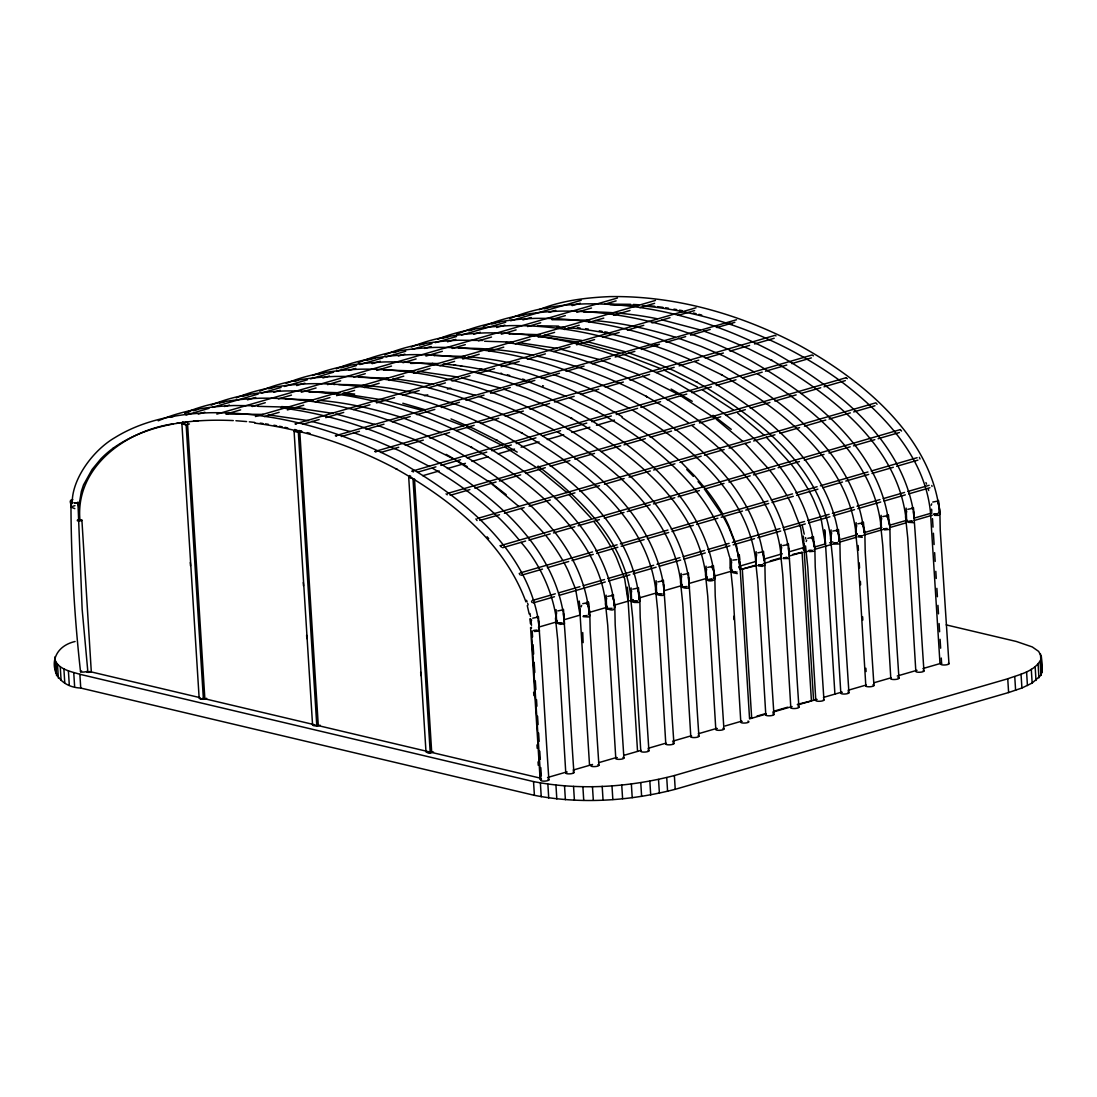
<?xml version="1.0" encoding="UTF-8"?>
<svg xmlns="http://www.w3.org/2000/svg" width="1097" height="1097" viewBox="0 0 1097 1097"><rect width="100%" height="100%" fill="white"/><g stroke="black" fill="none" stroke-linecap="round" stroke-linejoin="round"><path stroke-width="1.5" d="M477.017 520.554L475.906 518.922M932.025 486.424L931.806 485.464M79.944 520.156C75.035 467.336 125.785 430.614 173.203 423.881M946.217 624.892L1016.261 641.457L1032.25 646.928L1038.64 651.399L1041.286 656.308L1042.15 670.061L1040.971 675.231L1032.154 683.047L1021.91 688.011L1008.609 692.536L675.231 789.305C629.527 801.057 580.875 804.348 534.404 795.339L80.739 688.052C49.516 686.749 43.743 648.766 75.09 641.498M55.714 673.201L54.96 656.884M1042.04 672.626L1041.286 656.308M656.102 580.642L656.623 593.587L656.938 592.737M756.244 563.529L756.121 551.613M856.167 534.993L856.14 522.583M91.27 671.282L81.905 520.156L78.353 519.786M200.449 698.172C198.639 699.557 204.316 699.42 204.837 698.378L187.422 421.783M314.249 724.87L313.303 725.542L318.267 725.144L299.755 431.094M531.565 627.182L530.578 627.758L531.469 628.197M541.424 779.597L540.108 779.103L530.591 627.717M920.013 458.985L919.341 457.312M732.673 571.139C728.271 573.306 731.384 558.606 729.231 555.932C712.378 489.454 653.126 443.147 596.124 410.799L597.083 411.32L569.48 397.8M531.647 619.942L531.14 621.382M556.659 612.688L555.493 618.502L557.729 639.784L565.778 772.96M581.657 605.434L581.149 606.874M606.668 598.167L605.503 603.994L607.724 625.263L615.787 758.438M631.666 590.913L630.514 596.727L632.736 618.009L640.785 751.184M656.664 583.659L655.512 589.473L657.734 610.755L665.797 743.931M681.676 576.405L680.51 582.219L682.745 603.487L690.795 736.663M706.674 569.137L705.522 574.965L707.743 596.233L715.806 729.409M731.685 561.883L730.52 567.697L732.741 588.979L740.804 722.155M756.683 554.629L755.531 560.444L757.753 581.712L765.802 714.901M781.681 547.362L780.529 553.19L782.751 574.458L790.814 707.634M806.693 540.108L806.185 541.548M831.691 532.854L830.539 538.668L832.76 559.95L840.823 693.126M856.702 525.6L855.537 531.414L857.758 552.682L865.821 685.858M881.7 518.332L880.548 524.16L882.77 545.428L890.819 678.604M906.698 511.079L905.546 516.893L907.768 538.174L915.83 671.35M931.71 503.825L931.202 505.264M639.661 600.018L639.003 597.508M764.842 564.996L762.25 566.395L758.137 565.833M939.868 514.191L938.621 515.384L934.411 515.357M81.891 520.252C81.658 521.006 76.077 521.569 77.407 520.047M182.555 421.988L184.461 422.688L187.45 421.92M540.108 779.062L541.383 778.459M805.623 537.571L805.705 538.956M71.374 504.126L71.785 503.112M54.85 659.448C58.347 669.499 70.935 671.501 79.875 674.285L533.526 781.585C580.011 790.594 628.663 787.303 674.367 775.552L1007.745 678.782C1019.566 674.422 1035.321 671.391 1041.176 658.872M555.864 621.903L556.302 622.657L557.07 620.737M680.88 585.592L682.087 584.44M705.892 578.366L706.317 579.106L707.085 577.187M755.888 563.817L756.258 563.09M780.899 556.563L781.256 555.836M855.907 534.788L857.114 533.636M880.905 527.561L881.344 528.301L881.275 526.807M906.273 519.539L906.355 521.048L905.916 520.307M614.649 607.272C606.819 532.059 538.668 475.412 475.892 440.596L474.932 440.075C416.654 409.044 351.054 389.86 284.699 390.971L283.52 391.012C258.933 392.109 234.004 395.455 211.214 405.163M639.153 599.661L638.495 587.594M714.668 578.242C706.811 502.975 638.673 446.397 575.898 411.567L574.938 411.046C516.66 380.015 451.073 360.831 384.704 361.941L383.539 361.983C359.473 363.093 335.065 366.206 312.7 375.558M838.396 541.507L839.219 541.493M939.69 512.93C931.847 437.648 863.709 381.084 800.933 346.241L799.974 345.72C741.695 314.688 676.109 295.504 609.74 296.615L608.561 296.67C585.044 297.767 561.157 300.701 539.217 309.669M72.265 503.482C71.456 479.814 92.765 450.332 115.034 437.538C142.967 420.274 176.082 413.953 208.512 412.787L209.678 412.746C276.046 411.636 341.633 430.819 399.925 461.851L400.885 462.372C460.644 496.434 524.448 546.525 537.955 617.926M335.367 435.783L736.567 319.748M295.134 423.977L696.06 307.777M681.731 585.99L681.086 585.236M294.764 429.462L296.656 430.161M91.38 671.652C90.612 672.626 85.223 672.68 87.157 671.309M789.497 558.483L783.135 558.579M889.557 529.398L884.401 529.878M539.244 629.212L538.435 616.555M664.261 592.915L663.411 580.244M689.259 585.606L688.422 572.991M556.097 609.671L556.604 622.616L556.933 621.78M606.106 595.15L606.614 608.108L606.943 607.258M706.043 566.162L706.619 579.079L706.948 578.229M781.119 544.345L781.366 556.659M831.06 529.878L831.211 540.081M588.061 602.322L586.415 603.926L587.896 602.637L582.74 603.665M713.077 566.038L711.432 567.629L712.913 566.354L707.757 567.368M813.083 537.009L811.437 538.6L812.918 537.311L807.762 538.339M838.094 529.741L836.449 531.346L837.93 530.057L832.774 531.085M863.092 522.487L861.447 524.078L862.928 522.803L857.772 523.831M888.104 515.233L886.458 516.824L887.926 515.549L882.77 516.564M681.95 585.483L681.621 586.333L681.114 573.388M731.96 570.975L731.63 571.811L731.123 558.867M906.972 520.17L906.657 521.006L906.136 508.062M412.019 471.203L812.246 354.962L813.384 355.853M112.991 448.303C147.56 423.689 191.948 418.67 233.277 420.576M556.714 622.287C553.862 594.889 540.355 563.995 521.006 542.316M656.719 593.258L655.883 592.887M706.729 578.736L706.084 577.968M906.753 520.677L906.108 519.909M409.51 475.536L410.785 476.331M537.887 617.158L532.731 618.173M562.884 609.891L557.729 610.919M612.894 595.383L607.738 596.398M637.892 588.115L632.736 589.144M662.903 580.862L657.747 581.89M687.901 573.608L682.745 574.636M762.909 551.832L757.753 552.861M787.92 544.578L782.764 545.593M912.937 508.281L907.781 509.31M937.935 501.027L932.779 502.056M216.849 414.118L617.474 298.014M374.913 451.498L775.044 335.339L776.032 335.901M446.054 493.856L447.288 494.802M846.102 377.738L847.35 378.671M317.883 725.528L539.793 778.006M606.243 606.641L607.08 606.216M706.249 577.612L707.14 577.159M731.26 570.344L732.097 569.933L730.89 571.071L731.329 571.852M814.495 551.229L809.394 551.654M856.277 534.061L857.168 533.608M839.507 543.975L833.144 544.071M631.241 599.387L631.31 600.882M656.239 592.119L656.321 593.628L656.075 592.49M631.104 587.896L631.611 600.841L632.887 599.62M881.138 515.316L881.371 527.63M427.282 751.815C425.773 753.241 431.011 753.118 431.683 751.98L414.501 478.978M158.242 420.823C181.924 410.443 207.84 406.576 233.51 405.533L257.754 405.767M184.735 412.993C207.964 402.942 233.387 399.335 258.522 398.28L259.687 398.225C326.056 397.114 391.643 416.298 449.921 447.329L450.881 447.85C512.765 483.228 581.52 537.256 589.158 613.429C589.35 618.077 589.459 603.967 588.445 602.047M236.212 397.909C259.015 388.187 283.931 384.841 308.531 383.758L309.697 383.717C376.065 382.606 441.652 401.79 499.93 432.808L500.89 433.342C562.13 468.405 629.884 521.336 638.865 596.357M259.742 391.231C282.971 381.166 308.394 377.56 333.529 376.504L334.695 376.449C401.063 375.339 466.664 394.536 524.942 425.554L525.902 426.075C585.661 460.15 649.465 510.242 662.972 581.629M286.221 383.402C309.025 373.679 333.941 370.333 358.527 369.25L359.706 369.195C426.075 368.085 491.662 387.268 549.94 418.3L550.9 418.821C610.96 453.13 675.738 503.811 688.189 576.048M336.231 368.88C359.021 359.158 383.95 355.812 408.537 354.729L409.716 354.688C476.071 353.563 541.671 372.761 599.949 403.778L622.218 416.709M358.28 362.764C381.948 352.384 407.865 348.503 433.548 347.475L434.714 347.42C501.082 346.309 566.669 365.493 624.947 396.524L625.907 397.045C687.147 432.122 754.901 485.052 763.882 560.06M384.759 354.934C407.988 344.869 433.411 341.277 458.546 340.207L482.79 340.454M411.238 347.105C434.042 337.382 458.957 334.036 483.544 332.953L484.723 332.912C551.092 331.801 616.679 350.985 674.957 382.003L675.917 382.538C735.977 416.846 800.755 467.528 813.206 539.751M437.717 339.275C460.082 329.923 484.49 326.796 508.555 325.699L509.721 325.644C576.09 324.534 641.676 343.731 699.955 374.749L700.914 375.284C762.799 410.648 831.553 464.675 839.191 540.848M456.805 334.311C480.939 323.615 507.335 319.446 533.553 318.445L534.733 318.391C601.087 317.28 666.688 336.464 724.966 367.495L725.926 368.016C787.44 403.23 855.674 456.64 864.025 532.182M483.297 326.481C506.965 316.101 532.881 312.22 558.565 311.178L559.731 311.137C626.099 310.026 691.686 329.21 749.964 360.241L750.924 360.762C812.164 395.825 879.917 448.769 888.899 523.776M509.776 318.651C533.005 308.586 558.428 304.993 583.563 303.924L584.728 303.883C651.097 302.772 716.698 321.956 774.976 352.973L775.936 353.508C835.695 387.57 899.499 437.662 913.006 509.049M607.656 607.436L605.887 607.409C601.595 537.777 529.824 479.759 471.107 447.096L472.067 447.617L444.463 434.083M632.654 600.169L631.255 600.841L631.077 599.744M170.364 417.381L173.641 416.421M185.119 413.089L190.042 411.663M193.319 410.717L198.242 409.291M219.551 403.093L224.474 401.667M242.506 396.442L249.06 394.536M268.738 388.818L273.66 387.392M294.97 381.208L298.247 380.248M317.924 374.543L324.479 372.637M340.879 367.879L349.079 365.507M367.111 360.269L375.311 357.883M393.343 352.644L398.266 351.218M419.575 345.034L424.498 343.608M442.53 338.37L449.084 336.464M468.762 330.759L473.685 329.333M491.717 324.095L499.917 321.723M517.949 316.485L524.517 314.578M544.181 308.86L549.103 307.434M186.024 415.009L208.979 408.345M212.256 407.398L258.165 394.07M261.443 393.124L281.12 387.406M284.397 386.459L307.352 379.795M310.629 378.849L333.584 372.185M336.861 371.225L356.539 365.52M359.816 364.561L382.771 357.91M386.048 356.95L405.725 351.246M412.28 349.34L431.957 343.622M435.235 342.675L456.558 336.491M461.467 335.065L505.744 322.203M510.654 320.777L581.163 300.317M198.296 414.118L204.851 412.225M224.528 406.507L229.451 405.081M247.483 399.843L255.683 397.471M273.715 392.232L280.27 390.326M296.67 385.568L304.87 383.196M322.902 377.958L329.457 376.052M349.134 370.333L355.702 368.441M372.089 363.683L380.289 361.297M398.321 356.059L404.889 354.153M424.553 348.448L431.121 346.542M447.507 341.784L455.708 339.398M473.739 334.174L480.308 332.268M496.694 327.509L504.894 325.123M522.926 319.899L531.126 317.513M549.172 312.275L555.726 310.369M572.113 305.61L580.313 303.238M206.689 698.336L203.411 699.296L199.16 698.282L181.896 423.895L185.174 422.948M181.896 423.895L186.147 424.909L189.424 423.949M225.913 414.145L240.668 409.853M252.145 406.521L265.268 402.722M278.377 398.91L291.5 395.098M301.332 392.246L316.087 387.968M327.564 384.636L340.687 380.824M353.796 377.025L365.274 373.693M376.751 370.361L391.506 366.069M402.983 362.737L416.106 358.938M425.938 356.072L442.338 351.314M452.17 348.462L465.293 344.65M478.402 340.852L491.525 337.04M501.356 334.187L516.125 329.909M527.588 326.577L540.711 322.765M552.189 319.433L565.312 315.621M576.775 312.288L591.544 308.01M604.653 304.198L616.13 300.866M255.409 416.545L655.457 300.427M264.404 416.613L279.159 412.321M287.359 409.949L303.746 405.191M315.223 401.859L329.978 397.567M336.546 395.66L354.578 390.436M364.41 387.57L379.164 383.292M389.01 380.44L403.765 376.148M413.596 373.295L429.997 368.537M439.828 365.685L454.583 361.407M462.783 359.021L479.183 354.262M489.015 351.41L503.77 347.118M515.247 343.786L530.016 339.508M538.202 337.136L554.602 332.364M564.434 329.511L579.202 325.233M589.034 322.381L603.789 318.089M613.621 315.237L630.021 310.478M639.866 307.626L654.621 303.334M302.745 424.306L319.145 419.548M325.699 417.642L343.731 412.403M353.577 409.551L369.963 404.793M376.518 402.887L394.563 397.649M402.764 395.277L419.15 390.518M428.996 387.666L445.382 382.894M451.95 381.002L469.982 375.764M478.182 373.378L494.569 368.619M501.137 366.713L519.169 361.489M527.369 359.103L545.401 353.865M553.601 351.493L569.987 346.734M576.556 344.828L594.588 339.59M602.788 337.218L619.174 332.46M627.374 330.074L643.774 325.315M651.975 322.929L670.006 317.705M678.207 315.319L694.607 310.561M320.105 725.172L316.827 726.118L312.576 725.117L294.092 431.368L297.369 430.408M294.092 431.368L298.343 432.369L301.62 431.423M424.47 395.756L427.748 394.81M447.411 389.106L450.689 388.146M341.373 436.537L359.405 431.299M365.973 429.407L384.005 424.169M392.205 421.783L410.237 416.545M416.791 414.652L434.823 409.414M441.392 407.508L459.424 402.27M465.978 400.364L484.01 395.139M490.578 393.233L510.256 387.515M516.81 385.609L534.842 380.385M541.397 378.479L559.443 373.241M565.997 371.335L584.029 366.11M592.229 363.724L610.261 358.486M615.184 357.06L634.861 351.355M641.416 349.449L659.448 344.211M666.002 342.305L685.68 336.601M690.603 335.175L710.28 329.457M716.835 327.55L734.867 322.312M380.7 452.471L398.746 447.247M405.3 445.341L423.332 440.103M429.887 438.197L449.564 432.492M456.133 430.586L474.165 425.348M480.719 423.442L498.751 418.204M505.319 416.312L523.351 411.073M529.906 409.167L549.583 403.463M554.506 402.023L574.17 396.319M580.738 394.413L598.77 389.174M605.325 387.268L623.357 382.044M629.925 380.138L649.589 374.42M656.157 372.527L674.189 367.289M679.112 365.863L698.789 360.145M705.344 358.239L723.376 353.015M729.93 351.109L749.608 345.39M754.53 343.964L774.208 338.26M417.902 472.108L435.934 466.869M440.857 465.443L460.534 459.739M467.089 457.833L486.766 452.115M491.689 450.689L511.367 444.984M516.276 443.558L535.953 437.84M542.508 435.934L560.553 430.696M567.108 428.804L586.785 423.085M591.694 421.659L611.372 415.955M616.295 414.515L637.604 408.331M640.881 407.385L660.559 401.667M667.113 399.761L686.791 394.056M691.713 392.63L711.391 386.912M716.3 385.486L735.977 379.781M742.546 377.875L762.209 372.157M765.487 371.211L786.81 365.027M791.732 363.601L811.396 357.883M422.811 475.7L439.184 470.942M447.384 468.556L465.402 463.332M471.943 461.426L488.33 456.681M498.161 453.829L514.534 449.071M521.089 447.165L539.107 441.94M547.293 439.554L563.68 434.81M571.866 432.424L589.884 427.199M596.439 425.293L614.457 420.069M447.768 493.348L846.185 377.697M450.195 495.309L469.873 489.605M474.795 488.179L496.105 481.981M499.382 481.035L520.705 474.85M525.614 473.424L545.291 467.706M550.214 466.28L569.892 460.575M574.801 459.136L594.478 453.431M601.046 451.525L620.71 445.821M624.001 444.861L645.31 438.677M650.233 437.25L671.542 431.066M674.82 430.106L694.497 424.402M699.42 422.976L720.729 416.791M725.652 415.352L745.329 409.647M750.238 408.221L769.916 402.503M774.839 401.077L796.148 394.893M801.071 393.466L820.748 387.748M824.025 386.802L845.334 380.618M477.401 518.483L875.817 402.832L877.065 404.258M479.842 520.444L499.519 514.74M504.428 513.314L524.105 507.596M529.028 506.17L550.337 499.985M555.26 498.559L574.938 492.841M579.86 491.415L599.524 485.71M604.447 484.284L624.124 478.566M629.047 477.14L650.356 470.956M653.634 469.996L674.943 463.812M679.866 462.386L701.189 456.201M704.466 455.241L724.13 449.537M729.052 448.111L750.375 441.926M753.653 440.967L774.962 434.782M779.885 433.356L799.562 427.638M804.471 426.212L825.794 420.028M829.071 419.081L850.381 412.883M853.658 411.937L874.981 405.753M500.218 545.73L900.267 429.613M502.645 547.705L525.6 541.04M528.877 540.094L550.2 533.896M553.478 532.95L574.787 526.766M578.064 525.806L599.387 519.621M604.296 518.195L623.974 512.491M627.251 511.531L650.206 504.867M653.483 503.921L674.806 497.736M678.083 496.776L699.392 490.592M704.315 489.166L723.993 483.448M728.902 482.022L750.225 475.837M753.502 474.891L774.811 468.707M778.088 467.747L799.411 461.563M804.32 460.137L823.998 454.419M828.921 452.992L850.23 446.808M853.507 445.862L874.83 439.664M878.107 438.718L899.417 432.533M520.362 572.867L592.503 551.928M595.781 550.982L617.09 544.798M620.367 543.838L667.922 530.043M671.199 529.083L767.927 501M771.218 500.054L792.528 493.869M795.805 492.91L817.114 486.725M820.405 485.779L867.946 471.971M871.224 471.024L917.133 457.696M521.157 575.308L542.467 569.124M547.389 567.697L568.699 561.513M571.976 560.553L593.299 554.369M596.576 553.423L617.885 547.238M621.163 546.279L644.117 539.614M647.395 538.668L668.717 532.484M671.995 531.524L693.304 525.34M696.581 524.393L717.904 518.195M721.182 517.249L742.491 511.065M745.768 510.105L768.723 503.454M772.014 502.495L793.323 496.31M796.6 495.364L817.909 489.166M822.832 487.74L842.51 482.036M845.787 481.076L868.742 474.411M872.019 473.465L893.328 467.281M896.619 466.321L917.928 460.137M532.36 600.47L555.315 593.806M558.592 592.86L579.915 586.676M583.193 585.716L604.502 579.531M607.779 578.572L653.689 565.257M656.966 564.297L679.921 557.633M683.212 556.686L704.521 550.502M707.798 549.542L729.107 543.358M732.398 542.412L779.94 528.603M783.217 527.657L804.54 521.473M807.817 520.513L829.126 514.328M832.404 513.382L853.727 507.184M857.004 506.238L879.959 499.574M883.236 498.628L904.545 492.443M907.822 491.483L929.145 485.299M533.156 602.911L554.479 596.727M559.388 595.301L605.297 581.972M608.574 581.026L629.897 574.828M633.175 573.882L656.129 567.218M659.407 566.271L680.716 560.073M684.007 559.127L705.316 552.943M708.593 551.983L729.903 545.799M733.194 544.852L754.503 538.668M757.78 537.708L780.735 531.044M784.012 530.098L805.321 523.913M808.612 522.954L829.922 516.769M833.199 515.823L854.522 509.639M857.799 508.679L880.754 502.015M884.031 501.068L905.34 494.884M908.618 493.924L929.941 487.74M739.597 566.175L756.011 561.403M764.211 559.031L782.271 553.793M788.839 551.887L803.607 547.595M538.421 627.196L556.014 622.081M564.023 619.764L580.025 615.115M589.624 612.332L607.231 607.217M613.634 605.366L632.832 599.785M639.236 597.934L656.829 592.819M664.837 590.501L682.444 585.387M688.834 583.535L706.441 578.421M714.435 576.103L732.042 570.989M814.728 546.992L825.397 543.893L825.067 536.982M829.551 542.809L832.842 541.849M841.385 539.258L857.388 534.609M863.888 532.717L881.741 527.534M889.859 525.175L906.095 520.472M914.212 518.113L932.066 512.93M742.779 568.918L755.696 565.161M770.231 560.951L779.912 558.14M792.829 554.383L802.085 552.326L811.437 700.914L797.341 704.384M741.161 569.384L756.875 565.449M763.334 563.57L781.091 558.414M789.168 556.069L802.085 552.326M804.266 552.394L807.543 551.434M814.111 549.528L832.17 544.29M840.371 541.904L856.784 537.146M863.353 535.24L883.044 529.522M889.612 527.616L906.026 522.858M914.226 520.472L932.285 515.233M430.243 752.94L412.979 478.553L408.728 477.538L425.993 751.939L430.243 752.94L433.521 751.994M756.971 716.094L765.048 713.763M774.729 710.952L787.646 707.195M547.54 777.512L567.039 771.863M573.032 770.108L592.545 764.458M598.537 762.717L616.541 757.492M624.042 755.312L641.046 750.375M648.053 748.346L665.55 743.259M672.557 741.229L690.054 736.142M698.227 733.783L716.889 728.353M725.062 725.981L741.394 721.25M766.227 714.037L749.566 718.878L739.268 554.629L739.556 559.744M772.686 712.159L792.061 706.537M797.574 704.946L816.908 699.324M823.422 697.431L841.906 692.07M848.036 690.287L866.095 685.049M873.911 682.773L890.709 677.905M897.277 675.999L916.969 670.281M922.92 668.553L941.583 663.137L941.267 658.035M72.717 506.279L74.966 505.69M295.422 423.757L296.121 424.004M335.682 435.509L336.656 436.085M375.023 451.457L375.983 452.019M412.225 471.079L413.336 471.984M736.882 559.648L732.755 560.114M732.439 572.442L735.292 572.236L733.605 572.373M707.428 579.71L707.826 579.669M682.43 586.964L687.079 586.511M657.418 594.217L657.816 594.176M632.338 601.499L635.286 601.266L632.804 601.444M607.327 608.753L610.275 608.52L608.588 608.657M557.317 623.274L562.062 622.794M72.8 499.683L70.496 500.369L70.935 502.289L70.373 501.782L72.155 500.849L70.948 501.329C71.058 557.715 74.226 615.266 80.52 671.638M913.609 522.652L908.151 522.295M176.59 423.373L179.977 422.88M885.32 528.685L883.634 528.823L887.116 528.439M810.368 550.475L812.109 550.214M735.36 572.25L737.088 571.99M660.353 594.012L662.081 593.765M610.343 608.533L612.071 608.273M583.412 615.911L587.073 615.54M537.064 630.048L533.553 630.446M900.349 429.585L901.515 431.039M500.301 545.716L501.466 547.156M808.599 550.612L810.313 550.461L808.626 550.598M783.587 557.866L787.098 557.468L783.436 557.838M685.296 586.744L682.841 586.909M583.59 615.911L585.277 615.787M558.592 623.178L560.279 623.041M551.928 319.693L589.884 320.187M226.887 414.049L263.198 414.405M193.483 421.001L198.42 420.672M585.016 311.891L583.837 311.932C608.369 311.562 632.9 313.838 656.938 318.706M509.995 333.666L508.83 333.707L539.889 334.708M460 348.174L458.82 348.229C483.887 347.872 508.994 350.176 533.526 355.359M434.988 355.442L433.822 355.483L464.867 356.484M384.978 369.95L383.813 369.991L414.872 370.992M359.981 377.203L358.801 377.258L388.215 378.108M333.803 384.512L334.983 384.471M309.971 391.725L308.805 391.766L339.851 392.767M410.689 363.436L415.489 363.299M610.028 304.143L630.693 304.322M257.987 406.343L289.251 407.165M74.171 502.933L76.351 502.906M537.887 325.768L558.647 326.124M484.559 341.249L513.286 342.141M71.442 502.111L72.909 502.618M610.028 304.623L638.961 305.556M410.443 362.764L438.224 363.601M338.699 384.567C402.722 384.224 465.814 403.243 522.076 433.096L521.116 432.575C580.436 466.828 647.628 517.825 655.91 591.036M285.426 399.047L313.207 399.884M318.802 392.342L337.259 393.233M432.081 363.45L432.958 363.477M862.256 537.365L858.156 536.803M737.239 573.649L730.904 571.948M633.326 304.459L638.632 304.774M529.289 335.572L534.623 335.943M235.924 420.727L246.619 421.563M939.882 514.123L938.415 512.477M713.777 577.927C717.548 579.915 708.813 582.795 705.892 579.202M589.651 614.526L588.609 614.21L589.843 615.732L588.568 616.994L583.11 616.637M642.252 305.816C712.968 312.165 781.53 338.836 839.191 380.069M594.835 320.626C622.218 322.847 649.136 329.086 675.327 337.218M556.645 326.728L564.886 327.455M568.177 327.742C610.727 331.321 652.427 342.991 691.425 360.186M544.825 335.134L581.931 340.481M468.172 356.772C496.105 358.911 523.598 365.205 550.31 373.501M443.161 364.026C471.669 366.192 499.67 372.761 526.903 381.235M418.163 371.28L458.519 377.135M393.165 378.547L433.521 384.389M343.155 393.055L354.688 394.056M318.144 400.309C346.652 402.476 374.653 409.044 401.886 417.518M281.614 406.562L304.692 408.578M268.148 414.831L308.504 420.686M539.985 336.409L578.352 342.182M518.648 342.593L557.015 348.38M342.621 393.686L383.758 400.062L422.715 410.47M294.613 407.631L332.981 413.404M649.369 305.706L654.786 306.296M454.007 365.04L455.831 365.232M249.307 421.824L254.723 422.427M577.392 327.66L580.107 327.976M534.349 631.488L539.463 631.063L539.176 629.02M460.233 365.754L461.7 365.945M657.501 306.639L662.958 307.366M585.551 328.675L588.28 329.045M260.167 423.113L262.91 423.497M588.76 614.224L588.362 614.087M665.701 307.777L668.443 308.202M265.652 423.895L268.395 424.32M506.101 342.483C556.44 348.942 605.256 365.342 649.959 389.27L650.919 389.792C710.678 423.853 774.482 473.945 787.989 545.346M281.065 407.796C331.404 414.255 380.234 430.668 424.923 454.583L425.883 455.118C485.944 489.413 550.721 540.094 563.172 612.332M254.682 423.099C304.5 429.489 352.823 445.711 397.059 469.393L396.099 468.858C450.346 499.3 503.852 541.685 525.929 601.869M639.085 599.744L639.839 601.252L638.577 602.486L634.368 602.445L630.885 600.978M673.956 309.121L676.712 309.615M599.277 330.787L602.047 331.28M273.907 425.238L276.663 425.732M480.061 368.811L482.269 369.223M679.482 310.122L682.252 310.657M604.804 331.801L607.573 332.336M279.433 426.253L282.203 426.788M284.973 427.35L287.743 427.926M581.122 342.771L620.079 353.179M559.785 348.956L598.743 359.377M335.751 413.994L374.708 424.402M661.765 319.803L700.325 329.964M586.758 341.565L625.317 351.726M536.748 356.086C575.294 364.108 612.373 378.355 647.093 396.812L646.133 396.291L667.223 408.564L688.066 422.551M461.741 377.862L500.301 388.023M436.729 385.116L475.303 395.277M311.713 421.399L350.286 431.574M693.359 313.029L696.142 313.673M750.513 717.973L751.692 718.261L742.34 569.658M89.474 671.501L199.544 697.541M202.89 698.323L314.633 724.76M500.781 373.199L501.658 373.405M713.379 577.79L714.449 578.119L713.461 565.75M698.926 314.345L701.71 315.045M298.878 430.477L301.661 431.162M507.431 374.845L509.652 375.435M307.229 432.616L310.012 433.37M74.829 508.651L71.236 507.184L70.359 501.768M402.818 403.243L425.293 409.798M522.529 379.068L524.764 379.74M529.207 381.139L531.442 381.852M729.532 323.108L732.289 324.04M654.854 344.787L657.624 345.706M622.849 354.084L661.08 368.77M601.513 360.269L639.743 374.955M425.485 411.375L463.716 426.047M377.478 425.307L415.708 439.993L452.101 458.217M542.59 385.65L543.481 385.979M703.534 331.006L726.036 339.083L749.128 348.969L772.11 360.515L771.15 359.994C830.47 394.248 897.661 445.245 905.944 518.456M678.536 338.26L701.038 346.337L724.116 356.223L754.585 372.171M628.526 352.781L651.028 360.858L674.107 370.745L697.102 382.291L696.142 381.77C755.449 416.024 822.64 467.02 830.923 540.231M553.519 374.557L576.021 382.634L599.099 392.52L629.568 408.454M528.521 381.811L566.409 396.483M503.509 389.065L526.012 397.141L549.09 407.028L572.086 418.588L571.126 418.053C630.432 452.307 697.623 503.317 705.906 576.515M478.511 396.319L501.014 404.395L524.092 414.296L554.561 430.23M403.504 418.094L441.392 432.767M353.495 432.616L375.997 440.692L399.075 450.579L429.544 466.513M694.497 361.503L722.1 375.037L721.14 374.516C780.461 408.77 847.652 459.766 855.934 532.977M451.004 418.917L474.082 428.804L497.064 440.363L496.118 439.828L517.208 452.101M663.754 369.95L697.459 386.994M642.417 376.148L678.632 394.605M466.39 427.24L502.604 445.711M757.396 373.803C812.493 407.481 873.514 457.024 880.932 525.71M671.131 389.024L692.234 401.296M632.379 410.086C687.476 443.778 748.497 493.307 755.915 562.007M557.372 431.861C612.469 465.553 673.489 515.083 680.908 583.782M446.109 454.35L467.199 466.623M432.355 468.158C464.84 487.068 495.158 510.612 519.018 539.82M702.45 389.86L733.194 409.839M681.114 396.044L714.092 417.669M505.086 447.137L535.83 467.13M457.079 461.083L487.822 481.062M519.224 573.402L519.964 574.773M622.026 417.546L652.29 437.881L679.029 460.15M938.456 500.41C939.389 503.262 939.539 513.931 939.155 512.71M913.444 507.664L914.363 518.045M888.447 514.918L889.352 525.298M863.435 522.186L864.354 532.566M838.519 529.536L839.383 540.533M813.439 536.694L814.344 547.074M788.428 543.947L789.346 554.328M763.512 551.297L764.335 561.595M613.484 594.848C612.647 604.337 619.49 613.936 605.955 608.3M563.474 609.37L564.516 623.74L560.471 624.358L555.877 622.753M655.965 593.792C657.35 595.41 666.578 597.001 664.192 592.723M538.065 468.762L567.012 492.663M737.637 413.103L764.376 435.372M716.3 419.301L743.039 441.57M492.279 484.339L519.004 506.595M713.064 415.297L731.246 429.338M691.96 425.567C733.07 457.298 776.045 500.191 780.927 554.739M538.051 466.102C580.601 498.408 625.797 542.014 630.898 598.29M488.042 480.609L506.211 494.665M840.508 380.974C883.071 413.116 924.963 456.64 930.462 512.258L939.992 663.603M766.268 437.141L789.95 462.715M744.932 443.339L768.613 468.899M680.922 461.919L695.114 476.386L707.551 491.223A164.948 103.639 73.8 0 1 719.303 508.158L722.662 513.766M568.904 494.432L591.077 518.141M520.897 508.364L544.592 533.937M680.894 586.47C682.595 588.253 691.124 589.679 689.341 585.716M686.736 469.53L691.412 474.329M691.796 474.74L693.359 476.4M487.082 536.776L488.727 538.613M698.049 481.597L701.189 485.244M531.524 601.238L531.976 602.459M701.573 485.71L703.15 487.603M704.727 489.536L721.936 514.397A114.595 72.004 73.8 0 1 728.12 526.094L728.463 526.807M791.431 464.58L792.884 466.444A164.948 103.639 73.8 0 1 804.649 483.379L807.995 488.988M770.094 470.764L771.561 472.642A164.948 103.639 73.8 0 1 783.313 489.577L786.659 495.186M594.08 521.857L595.534 523.735A164.948 103.639 73.8 0 1 607.285 540.67L610.645 546.279M546.073 535.802L547.526 537.667A164.948 103.639 73.8 0 1 559.278 554.602L562.638 560.21M680.88 585.62L681.319 586.36M809.065 490.866L811.081 494.651A80.821 50.777 73.8 0 1 813.878 500.479L820.46 516.618M787.728 497.051L789.744 500.835A80.821 50.777 73.8 0 1 792.541 506.677L800.687 527.712L804.074 550.036L803.731 543.18M611.701 548.157L613.717 551.942A80.821 50.777 73.8 0 1 616.528 557.77L624.673 578.805L628.046 601.129L627.251 587.142L637.549 751.39M563.693 562.089L565.709 565.874A80.821 50.777 73.8 0 1 568.52 571.702L575.089 587.841M724.747 517.523L725.734 519.416A80.821 50.777 73.8 0 1 728.531 525.257L736.69 546.292L740.064 568.616L739.721 561.76M911.991 507.719L912.896 509.57M886.979 514.987L889.818 524.092L890.229 544.921L898.95 678.261M861.981 522.241L864.806 531.346L865.218 552.175L873.952 685.515M836.97 529.494L839.808 538.6L840.22 559.443L848.941 692.769M811.972 536.748L814.81 545.867L815.222 566.696L823.943 700.037M786.974 544.016L787.824 545.73M711.953 565.791L714.791 574.897L715.203 595.726L723.924 729.066M661.957 580.299L662.807 582.013M611.948 594.821L614.773 603.926L615.184 624.755L623.919 758.096M586.936 602.075L589.775 611.18L590.186 632.023L598.907 765.349M536.94 616.596L537.791 618.31M728.957 527.876L729.299 528.617M729.464 528.987L734.757 542.494M881.248 527.945L881.11 527.163M925.937 482.57L926.554 484.134M526.505 600.265L527.081 601.773M937.853 502.179L939.827 509.57L940.239 530.413L948.96 663.74M825.41 543.838L821.009 518.141M575.637 589.363L580.039 615.06L579.696 608.204M527.63 603.309L528.164 604.913M735.113 543.605L736.773 549.254A47.336 29.742 73.8 0 1 737.362 551.572L738.24 555.356A21.748 13.658 73.8 0 1 738.542 556.755L739.09 560.101A108.013 67.863 73.8 0 1 739.611 563.995L740.173 569.59M762.868 553.107L764.801 560.375L765.212 581.218L773.933 714.545M637.851 589.404L639.784 596.658L640.195 617.501L648.917 750.842M928.213 488.796L928.706 490.551M802.318 525.765L804.238 534.157M527.273 605.599L529.193 613.991M913.554 511.641C917.736 564.448 920.246 617.995 923.962 671.007M788.537 547.938C792.72 600.731 795.229 654.292 798.945 707.291M688.518 576.967C692.714 629.76 695.21 683.321 698.926 736.32M663.52 584.221C667.703 637.028 670.212 690.575 673.928 743.574M563.501 613.25C567.697 666.057 570.193 719.605 573.909 772.603M538.504 620.504C542.686 673.311 545.195 726.858 548.911 779.871M530.029 613.497L530.454 616.459M529.878 618.818L530.495 623.878M913.225 510.722L914.034 517.674M813.343 540.917L814.015 546.704M788.208 547.019L789.017 553.958M688.326 577.214L688.998 582.987M663.191 583.302L663.863 589.103M563.31 613.497L563.981 619.284M538.174 619.599L538.846 625.386M931.586 509.2L931.833 511.325M805.541 545.922L807.762 567.204L815.811 700.38M531.222 622.616L531.524 625.317M87.87 671.967L82.152 609.329L77.928 502.028L78.765 506.965L81.37 491.346L83.509 484.915L92.134 469.42L100.855 458.861A212.749 133.669 73.8 0 1 113.005 448.316M531.73 636.493L540.78 780.214M1040.436 653.798L1041.204 666.03M1040.107 661.477L1040.971 675.231M1038.091 664.096L1038.955 677.864M1035.143 666.715L1036.007 680.469M1031.29 669.293L1032.154 683.047M1026.573 671.817L1027.436 685.57M1021.046 674.257L1021.91 688.011M1014.752 676.575L1015.616 690.342M1007.745 678.782L1008.609 692.536M932.491 518.634L933.026 527.136M933.41 533.224L934.109 544.537M934.63 552.627L935.179 561.403M935.81 571.331L936.248 578.462M936.879 588.335L937.4 596.727M937.949 605.338L938.484 613.826M939.101 623.562L939.608 631.762M940.088 639.332L940.65 648.204M858.142 545.497L858.43 550.2M859.225 562.857L859.541 567.903M860.391 581.383L860.61 584.783M862.626 616.747L862.832 620.066M865.862 668.224L866.082 671.542M834.913 694.099L824.615 529.851L824.903 534.966M813.576 700.297L803.278 536.049L803.566 541.164M733.797 616.267L734.003 619.668M674.367 775.552L675.231 789.305M666.729 777.595L667.593 791.362M658.529 779.473L659.393 793.241M649.835 781.174L650.713 794.927M640.758 782.655L641.622 796.408M631.351 783.916L632.215 797.684M621.725 784.958L622.602 798.712M611.975 785.754L612.839 799.507M602.184 786.302L603.048 800.056M592.449 786.59L593.326 800.344M589.542 765.322L579.243 601.074L579.545 606.188M582.877 786.618L583.741 800.385M573.539 786.398L574.403 800.152M564.53 785.918L565.394 799.672M555.946 785.191L556.823 798.945M547.869 784.218L548.733 797.972M532.196 630.926L532.58 636.932M533.06 644.638L533.649 654.059M534.17 662.355L534.801 672.434M535.336 680.935L535.871 689.465M536.515 699.571L536.927 706.207M537.557 716.176L538.092 724.582M538.613 733.002L539.148 741.325M539.765 751.157L540.286 759.357M540.807 767.653L541.328 775.936M530.674 618.804L530.852 621.588M540.382 783.011L541.246 796.765M533.649 692.221L533.869 695.621M536.968 744.918L537.187 748.305M538.037 761.908L538.257 765.308M533.526 781.585L534.404 795.339M420.658 672.2L420.878 675.601M298.343 432.369L316.827 726.118M303.293 582.493L303.512 585.894M306.612 635.177L306.817 638.577M186.147 424.909L203.411 699.296M190.302 562.473L190.521 565.86M79.875 674.285L80.739 688.052M73.746 672.653L74.61 686.407M68.398 670.816L69.262 684.583M63.887 668.813L64.75 682.581M60.239 666.647L61.103 680.414M57.497 664.357L58.36 678.111M55.7 661.944L56.564 675.697M582.726 632.516L583.151 642.623M803.141 549.021A1.426 0.891 73.8 0 1 804.074 547.609A1.426 0.891 73.8 0 1 804.937 549.748A1.426 0.891 73.8 0 1 803.443 549.762M87.486 671.35A4.086 0.754 -7.4 0 1 81.768 672.091A4.086 0.754 -7.4 0 1 81.644 671.021M547.883 779.158A4.086 1.07 -3.6 0 1 547.814 780.598A4.086 1.07 -3.6 0 1 542.343 781.023A4.086 1.07 -3.6 0 1 541.411 779.665M573.128 771.959A4.086 1.07 -3.6 0 1 572.552 773.426A4.086 1.07 -3.6 0 1 567.053 773.728A4.086 1.07 -3.6 0 1 566.628 772.315M597.892 764.636A4.086 1.07 -3.6 0 1 597.646 766.131A4.086 1.07 -3.6 0 1 591.969 766.446A4.086 1.07 -3.6 0 1 591.886 764.966M622.904 757.383A4.086 1.07 -3.6 0 1 622.548 758.905A4.086 1.07 -3.6 0 1 616.802 759.151A4.086 1.07 -3.6 0 1 617.145 757.629M647.902 750.129A4.086 1.07 -3.6 0 1 647.916 751.527A4.086 1.07 -3.6 0 1 642.568 752.021A4.086 1.07 -3.6 0 1 641.224 750.746M672.9 742.861A4.086 1.07 -3.6 0 1 672.831 744.301A4.086 1.07 -3.6 0 1 667.36 744.74A4.086 1.07 -3.6 0 1 666.428 743.382M698.145 735.676A4.086 1.07 -3.6 0 1 697.569 737.129A4.086 1.07 -3.6 0 1 692.07 737.431A4.086 1.07 -3.6 0 1 691.645 736.032M722.909 728.353A4.086 1.07 -3.6 0 1 722.662 729.848A4.086 1.07 -3.6 0 1 716.985 730.163A4.086 1.07 -3.6 0 1 716.903 728.682M747.921 721.099A4.086 1.07 -3.6 0 1 747.564 722.621A4.086 1.07 -3.6 0 1 741.819 722.868A4.086 1.07 -3.6 0 1 742.162 721.346M772.919 713.832A4.086 1.07 -3.6 0 1 772.932 715.244A4.086 1.07 -3.6 0 1 767.585 715.738A4.086 1.07 -3.6 0 1 766.241 714.449M798.15 706.646A4.086 1.07 -3.6 0 1 797.67 708.072A4.086 1.07 -3.6 0 1 792.281 708.443A4.086 1.07 -3.6 0 1 791.444 707.099M823.367 699.447A4.086 1.07 -3.6 0 1 822.393 700.901A4.086 1.07 -3.6 0 1 817.004 701.134A4.086 1.07 -3.6 0 1 816.662 699.735M847.926 692.07A4.086 1.07 -3.6 0 1 847.679 693.565A4.086 1.07 -3.6 0 1 842.002 693.866A4.086 1.07 -3.6 0 1 841.92 692.385M872.938 684.802A4.086 1.07 -3.6 0 1 873.034 686.187A4.086 1.07 -3.6 0 1 867.837 686.736A4.086 1.07 -3.6 0 1 866.082 685.529M897.936 677.548A4.086 1.07 -3.6 0 1 897.949 678.961A4.086 1.07 -3.6 0 1 892.601 679.454A4.086 1.07 -3.6 0 1 891.258 678.165M923.167 670.349A4.086 1.07 -3.6 0 1 922.687 671.789A4.086 1.07 -3.6 0 1 917.298 672.146A4.086 1.07 -3.6 0 1 916.461 670.802M948.384 663.164A4.086 1.07 -3.6 0 1 947.41 664.604A4.086 1.07 -3.6 0 1 942.021 664.837A4.086 1.07 -3.6 0 1 941.679 663.452M937.126 513.931L933.616 514.315L937.126 513.931M912.114 521.185L907.877 521.596L912.114 521.185M862.105 535.706L860.377 535.953L862.105 535.706M837.107 542.96L835.379 543.207L837.107 542.96M762.1 564.736L758.589 565.12L762.1 564.736M712.09 579.243L707.839 579.655L712.09 579.243M637.083 601.019L635.341 601.279L637.083 601.019M860.309 535.939L858.594 536.09L860.309 535.939M835.311 543.207L833.597 543.344L835.311 543.207M660.284 594.012L657.843 594.176L660.284 594.012M76.447 502.92L74.706 502.92L76.447 502.92M739.104 566.984A1.426 0.891 73.8 0 0 740.393 568.918A1.426 0.891 73.8 0 0 740.626 566.683A1.426 0.891 73.8 0 0 739.104 566.984"/></g></svg>
